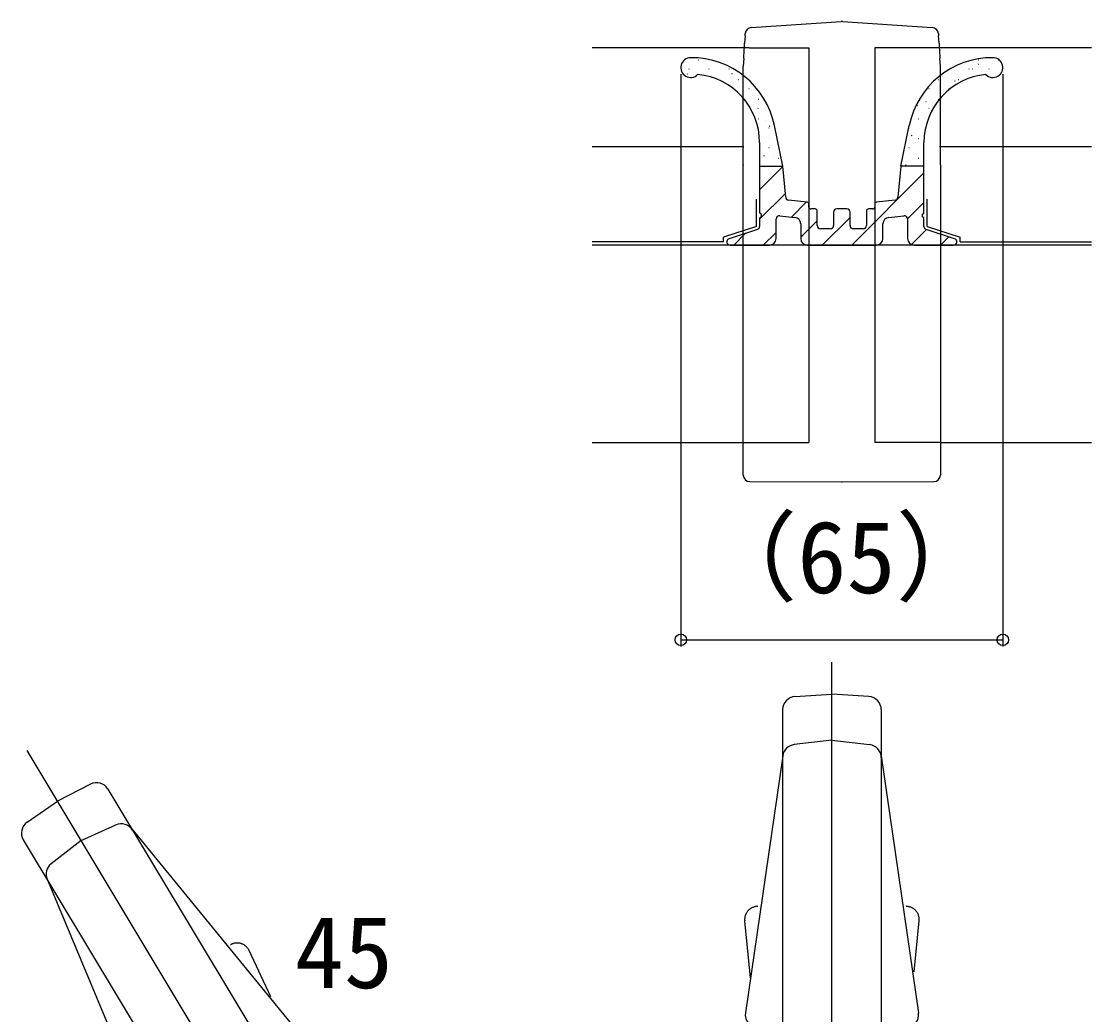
# Model space of a CAD drawing. Units: millimetres, scale not verified. Extents: x -875 to 875, y -1300 to 1293.
# Drawn here: x 19.2 to 182, y 477.7 to 628.7 of the extents above; entities that cross this region are included whole.
import ezdxf
from ezdxf.enums import TextEntityAlignment as Align

# ---------------------------------------------------------------- set-up
doc = ezdxf.new("R2010")
doc.units = ezdxf.units.MM
doc.header["$LTSCALE"] = 8
for name, color, linetype in [('0-4_YKK_12', 2, 'Continuous'), ('0-5_YKK_13', 4, 'Continuous'), ('0-6_YKK_D', 6, 'Continuous'), ('0-8_YSS_K', 3, 'Continuous')]:
    doc.layers.add(name, color=color, linetype=linetype)
doc.styles.add('ＭＳ ゴシック', font='')
doc.styles.get('ＭＳ ゴシック').set_extended_font_data('MS Gothic')

msp = doc.modelspace()

# ---------------------------------------------------------------- linework, layer by layer
at = {"layer": '0-4_YKK_12'}
for p, q in [((129.911, 624.655), (106, 624.655)), ((129.911, 624.655), (139, 624.655)), ((139, 624.655), (139, 564.655)), ((149, 624.655), (149, 564.655)), ((158.089, 624.655), (149, 624.655)), ((182, 624.655), (158.089, 624.655)), ((106, 609.655), (129.116, 609.655)), ((158.884, 609.655), (182, 609.655)), ((106, 564.655), (129, 564.655)), ((129, 564.655), (139, 564.655)), ((159, 564.655), (149, 564.655)), ((159, 564.655), (182, 564.655))]:
    msp.add_line(p, q, dxfattribs=at)
at = {"layer": '0-5_YKK_13'}
for p, q in [((130.234, 627.76), (143.9, 628.671)), ((144.1, 628.671), (157.766, 627.76)), ((129.282, 626.49), (129.212, 625.347)), ((158.788, 625.347), (158.718, 626.49)), ((122.168, 622.83), (122.218, 622.83)), ((129.07, 623.025), (129, 621.878)), ((159, 621.878), (158.93, 623.025)), ((164.728, 622.83), (164.778, 622.83)), ((164.811, 622.191), (164.821, 622.194)), ((167.768, 622.83), (167.818, 622.83)), ((120.491, 620.701), (120.501, 620.705)), ((120.743, 621.455), (120.793, 621.455)), ((123.611, 621.806), (123.621, 621.81)), ((123.783, 621.455), (123.833, 621.455)), ((126.823, 621.455), (126.873, 621.455)), ((127.292, 620.689), (127.375, 620.744)), ((129, 606.884), (129, 621.878)), ((159, 606.884), (159, 621.878)), ((161.691, 621.086), (161.7, 621.09)), ((163.303, 621.455), (163.353, 621.455)), ((163.867, 621.391), (163.95, 621.446)), ((166.343, 621.455), (166.393, 621.455)), ((125.208, 619.84), (125.258, 619.84)), ((127.001, 620.165), (127.01, 620.169)), ((128.248, 619.84), (128.298, 619.84)), ((158.648, 619.84), (158.698, 619.84)), ((158.948, 620.115), (158.957, 620.118)), ((161.178, 619.611), (161.261, 619.666)), ((161.688, 619.84), (161.738, 619.84)), ((129.863, 618.465), (129.913, 618.465)), ((130.767, 618.658), (130.776, 618.662)), ((157.223, 618.465), (157.273, 618.465)), ((160.263, 618.465), (160.313, 618.465)), ((131.21, 615.447), (131.293, 615.502)), ((131.288, 616.85), (131.338, 616.85)), ((131.366, 616.029), (131.375, 616.033)), ((132.903, 615.475), (132.904, 615.475)), ((155.49, 615.847), (155.574, 615.902)), ((156.804, 616.515), (156.813, 616.518)), ((157.223, 615.475), (157.273, 615.475)), ((158.648, 616.85), (158.698, 616.85)), ((131.288, 613.86), (131.338, 613.86)), ((155.608, 613.86), (155.658, 613.86)), ((132.342, 613.534), (132.351, 613.537)), ((132.903, 612.485), (132.953, 612.485)), ((133.015, 612.724), (133.098, 612.779)), ((135.011, 606.655), (133.74, 612.86)), ((152.989, 606.655), (154.26, 612.86)), ((154.183, 612.485), (154.233, 612.485)), ((154.66, 612.914), (154.669, 612.918)), ((132.988, 610.922), (132.997, 610.925)), ((154.606, 611.343), (154.689, 611.399)), ((155.608, 610.87), (155.658, 610.87)), ((132.903, 609.495), (132.953, 609.495)), ((154.183, 609.495), (154.233, 609.495)), ((155.258, 610.285), (155.268, 610.289)), ((132.13, 608.22), (132.214, 608.276)), ((133.586, 608.293), (133.596, 608.296)), ((134.328, 607.88), (134.378, 607.88)), ((155.608, 607.88), (155.658, 607.88)), ((156.234, 607.79), (156.244, 607.793)), ((129, 606.884), (129, 606.797)), ((129, 606.795), (129, 606.797)), ((129, 606.625), (129, 606.795)), ((129, 559.708), (129, 606.625)), ((131.5, 606.655), (135.011, 606.655)), ((131.5, 603.081), (135.016, 606.597)), ((135.461, 601.961), (135.011, 606.655)), ((152.989, 606.655), (152.539, 601.961)), ((152.985, 606.605), (153.034, 606.655)), ((156.5, 606.655), (152.989, 606.655)), ((153.114, 606.685), (153.124, 606.689)), ((153.722, 606.84), (153.805, 606.895)), ((159, 606.884), (159, 606.797)), ((159, 606.797), (159, 606.795)), ((159, 606.795), (159, 606.625)), ((159, 606.625), (159, 559.708)), ((145.524, 594.655), (156.5, 605.63)), ((131.5, 598.591), (135.409, 602.5)), ((131, 597.517), (131, 601.655)), ((138.734, 601.185), (135.902, 601.512)), ((136.335, 598.935), (138.6, 601.201)), ((139, 600.455), (139, 600.887)), ((149, 600.887), (149, 600.455)), ((152.098, 601.512), (149.266, 601.185)), ((154, 598.64), (156.5, 601.14)), ((157, 597.517), (157, 601.655)), ((139.95, 600.155), (139.3, 600.155)), ((140.25, 597.655), (140.25, 599.855)), ((142.75, 599.655), (142.75, 597.655)), ((144.75, 600.155), (143.25, 600.155)), ((145.25, 597.655), (145.25, 599.655)), ((147.75, 599.855), (147.75, 597.655)), ((148.7, 600.155), (148.05, 600.155)), ((131.5, 598.635), (131.5, 597.517)), ((134, 595.655), (134, 598.636)), ((134.555, 599.133), (136.86, 598.877)), ((137.75, 595.861), (140.25, 598.361)), ((137.75, 597.883), (137.75, 595.655)), ((141.034, 594.655), (145.25, 598.871)), ((150.25, 595.655), (150.25, 597.883)), ((151.14, 598.877), (153.445, 599.133)), ((154, 598.636), (154, 595.655)), ((156.5, 597.517), (156.5, 598.635)), ((131, 597.517), (126, 595.879)), ((131.156, 597.042), (126.844, 595.63)), ((127.564, 594.655), (129.364, 596.455)), ((132.054, 594.655), (134, 596.601)), ((142.25, 597.155), (140.75, 597.155)), ((147.25, 597.155), (145.75, 597.155)), ((154.592, 594.742), (156.88, 597.03)), ((161.156, 595.63), (156.844, 597.042)), ((157, 597.517), (162, 595.879)), ((158.995, 594.655), (160.262, 595.922)), ((126, 595.155), (106, 595.155)), ((126, 595.155), (126, 595.879)), ((127, 594.655), (133, 594.655)), ((138.75, 594.655), (149.25, 594.655)), ((155, 594.655), (161, 594.655)), ((162, 595.155), (162, 595.879)), ((162, 595.155), (182, 595.155)), ((129.996, 558.708), (143.963, 558.651)), ((143.952, 558.664), (144.048, 558.664)), ((144.037, 558.651), (158.004, 558.708)), ((136.867, 526.024), (142.5, 526.4)), ((148.133, 526.024), (142.5, 526.4)), ((142.5, 519.4), (136.764, 518.717)), ((142.5, 519.4), (148.236, 518.717)), ((92.151, 397.841), (20.045, 517.845)), ((135.021, 517.019), (129.333, 477.945)), ((149.979, 517.019), (155.667, 477.945)), ((29.703, 512.71), (24.681, 510.13)), ((20.046, 506.907), (24.681, 510.13)), ((28.286, 504.13), (33.555, 506.499)), ((35.923, 505.941), (60.923, 475.378)), ((28.286, 504.13), (23.721, 500.59)), ((23.102, 498.237), (38.351, 461.815)), ((130.11, 483.279), (129.226, 491.907)), ((154.982, 484.176), (155.775, 491.907)), ((57.127, 480.366), (53.825, 487.401))]:
    msp.add_line(p, q, dxfattribs=at)
for points in [[(129.07, 623.025), (129.098, 623.477), (129.125, 623.92), (129.151, 624.338), (129.174, 624.719), (129.194, 625.048), (129.21, 625.317), (129.212, 625.347)], [(129.282, 626.49), (129.297, 626.74), (129.302, 626.823)], [(158.698, 626.823), (158.703, 626.74), (158.718, 626.49)], [(158.788, 625.347), (158.79, 625.317), (158.806, 625.048), (158.826, 624.719), (158.849, 624.338), (158.875, 623.92), (158.902, 623.477), (158.93, 623.025)], [(131.5, 610.274), (131.5, 606.655), (131.5, 599.674)], [(156.5, 599.674), (156.5, 606.655), (156.5, 610.274)], [(142.5, 395.4), (142.5, 445.4), (142.5, 531.244)], [(135, 524.029), (135, 445.4), (135, 442.771)], [(150, 524.029), (150, 445.4), (150, 442.771)], [(32.331, 511.961), (71.73, 446.389), (74.182, 442.309)], [(19.473, 504.235), (54.231, 446.389), (61.324, 434.584)], [(131.215, 494.11), (131.106, 494.107), (130.997, 494.099), (130.891, 494.084), (130.786, 494.064), (130.684, 494.039), (130.583, 494.008), (130.485, 493.973), (130.389, 493.932), (130.296, 493.887), (130.206, 493.837), (130.119, 493.783), (130.034, 493.725), (129.953, 493.662), (129.875, 493.595), (129.801, 493.525), (129.731, 493.45), (129.664, 493.373), (129.601, 493.292), (129.543, 493.207), (129.489, 493.12), (129.439, 493.03), (129.394, 492.937), (129.353, 492.841), (129.318, 492.743), (129.287, 492.642), (129.262, 492.54), (129.242, 492.435), (129.227, 492.329), (129.219, 492.22), (129.216, 492.111), (129.216, 492.104), (129.216, 492.097), (129.216, 492.09), (129.216, 492.083), (129.216, 492.077), (129.216, 492.07), (129.216, 492.063), (129.216, 492.056), (129.217, 492.049)], [(153.927, 494.105), (153.921, 494.106), (153.914, 494.106), (153.907, 494.107), (153.9, 494.107), (153.894, 494.107), (153.887, 494.108), (153.88, 494.108), (153.873, 494.108), (153.866, 494.109), (153.86, 494.109), (153.853, 494.109), (153.846, 494.109), (153.839, 494.11), (153.832, 494.11), (153.826, 494.11), (153.819, 494.11), (153.812, 494.11), (153.805, 494.11), (153.798, 494.11), (153.792, 494.11), (153.785, 494.11)], [(155.775, 491.907), (155.783, 492.016), (155.785, 492.125), (155.782, 492.232), (155.772, 492.338), (155.758, 492.443), (155.737, 492.546), (155.712, 492.647), (155.682, 492.747), (155.646, 492.844), (155.606, 492.939), (155.561, 493.031), (155.511, 493.121), (155.457, 493.208), (155.398, 493.292), (155.336, 493.373), (155.269, 493.451), (155.198, 493.525), (155.124, 493.596), (155.046, 493.663), (154.965, 493.726), (154.88, 493.784), (154.792, 493.839), (154.701, 493.889), (154.607, 493.934), (154.51, 493.975), (154.411, 494.01), (154.309, 494.041), (154.204, 494.066), (154.098, 494.086), (153.989, 494.1), (153.982, 494.101), (153.975, 494.101), (153.968, 494.102), (153.961, 494.102), (153.955, 494.103), (153.948, 494.104), (153.941, 494.104), (153.934, 494.105), (153.927, 494.105)], [(129.217, 492.049), (129.217, 492.043), (129.217, 492.036), (129.217, 492.029), (129.218, 492.022), (129.218, 492.015), (129.218, 492.008), (129.219, 492.002), (129.219, 491.995), (129.219, 491.988), (129.22, 491.981), (129.22, 491.974), (129.221, 491.968), (129.221, 491.961), (129.222, 491.954), (129.222, 491.947), (129.223, 491.941), (129.223, 491.934), (129.224, 491.927), (129.225, 491.92), (129.225, 491.914), (129.226, 491.907)], [(53.825, 487.401), (53.775, 487.499), (53.721, 487.593), (53.663, 487.683), (53.601, 487.77), (53.534, 487.852), (53.464, 487.93), (53.39, 488.003), (53.312, 488.073), (53.232, 488.138), (53.148, 488.198), (53.062, 488.255), (52.973, 488.306), (52.882, 488.353), (52.788, 488.395), (52.693, 488.432), (52.596, 488.464), (52.497, 488.491), (52.397, 488.514), (52.296, 488.531), (52.194, 488.543), (52.091, 488.55), (51.987, 488.551), (51.884, 488.547), (51.78, 488.537), (51.676, 488.522), (51.572, 488.502), (51.469, 488.475), (51.366, 488.443), (51.265, 488.405), (51.164, 488.361), (51.158, 488.358), (51.152, 488.355), (51.146, 488.352), (51.14, 488.349), (51.134, 488.346), (51.127, 488.343), (51.121, 488.34), (51.115, 488.337), (51.109, 488.334)], [(51.109, 488.334), (51.103, 488.331), (51.097, 488.328), (51.091, 488.325), (51.085, 488.321), (51.079, 488.318), (51.073, 488.315), (51.067, 488.312), (51.061, 488.309), (51.055, 488.305), (51.049, 488.302), (51.043, 488.299), (51.037, 488.296), (51.031, 488.292), (51.025, 488.289), (51.019, 488.285), (51.014, 488.282), (51.008, 488.279), (51.002, 488.275), (50.996, 488.272), (50.99, 488.268), (50.984, 488.265)]]:
    msp.add_lwpolyline(points, dxfattribs=at)
for centre, radius, start, end in [((144, 627.174), 1.5, 86.18593, 93.81407), ((130.301, 626.762), 1, 93.81407, 176.5), ((157.699, 626.762), 1, 3.5, 86.18593), ((121, 621.655), 1.5, 90, 315.33998), ((121.11, 610.26), 12.895, 11.63289, 90.48953), ((166.89, 610.26), 12.895, 89.51047, 168.36711), ((167, 621.655), 1.5, 224.66002, 90), ((121.114, 610.258), 10.386, 0.08527, 84.73769), ((166.886, 610.258), 10.386, 95.26231, 179.91473), ((135.959, 602.008), 0.5, 185.48532, 263.42801), ((138.7, 600.887), 0.3, 0, 83.42801), ((149.3, 600.887), 0.3, 96.57199, 180), ((152.041, 602.008), 0.5, 276.57199, 354.51468), ((131.8, 599.674), 0.3, 180, 240), ((131.5, 599.155), 0.3, 300, 60), ((139.3, 600.455), 0.3, 180, 270), ((139.95, 599.855), 0.3, 0, 90), ((143.25, 599.655), 0.5, 90, 180), ((144.75, 599.655), 0.5, 0, 90), ((148.05, 599.855), 0.3, 90, 180), ((148.7, 600.455), 0.3, 270, 360), ((156.5, 599.155), 0.3, 120, 240), ((156.2, 599.674), 0.3, 300, 0), ((131.8, 598.635), 0.3, 120, 180), ((134.5, 598.636), 0.5, 83.65981, 180), ((136.75, 597.883), 1, 0, 83.65981), ((140.75, 597.655), 0.5, 180, 270), ((142.25, 597.655), 0.5, 270, 0), ((145.75, 597.655), 0.5, 180, 270), ((147.25, 597.655), 0.5, 270, 0), ((151.25, 597.883), 1, 96.34019, 180), ((153.5, 598.636), 0.5, 0, 96.34019), ((156.2, 598.635), 0.3, 0, 60), ((131, 597.517), 0.5, 288.13494, 0), ((157, 597.517), 0.5, 180, 251.86506), ((127, 595.155), 0.5, 108.13494, 270), ((133, 595.655), 1, 270, 0), ((138.75, 595.655), 1, 180, 270), ((149.25, 595.655), 1, 270, 0), ((155, 595.655), 1, 180, 270), ((161, 595.155), 0.5, 270, 71.86506), ((130, 559.708), 1, 180, 269.76681), ((158, 559.708), 1, 270.23319, 0), ((137, 524.029), 2, 93.81407, 180), ((148, 524.029), 2, 0, 86.18593), ((137, 516.731), 2, 96.79313, 171.71778), ((148, 516.731), 2, 0, 83.20687), ((30.616, 510.931), 2, 31, 117.18593), ((21.188, 505.265), 2, 124.81407, 211), ((34.375, 504.675), 2, 31, 114.20687), ((24.947, 499.01), 2, 127.79313, 202.71778), ((131.312, 477.657), 2, 171.71778, 270), ((153.688, 477.657), 2, 270, 8.28222)]:
    msp.add_arc(centre, radius, start, end, dxfattribs=at)
at = {"layer": '0-6_YKK_D'}
for p, q in [((119.5, 620.655), (119.5, 533.655)), ((168.5, 620.655), (168.5, 533.655)), ((119.5, 534.655), (168.5, 534.655))]:
    msp.add_line(p, q, dxfattribs=at)
for centre in [(119.5, 534.655), (168.5, 534.655)]:
    msp.add_circle(centre, 0.875, dxfattribs=at)
at = {"layer": '0-8_YSS_K'}
for p, q in [((182, 594.655), (106, 594.655)), ((139, 594.655), (149, 594.655))]:
    msp.add_line(p, q, dxfattribs=at)

# ---------------------------------------------------------------- texts
at = {"layer": '0-6_YKK_D', "style": 'ＭＳ ゴシック'}
for s, p in [('（65）', (122.224, 538.444)), ('45', (60.761, 478.389))]:
    msp.add_text(s, height=11, dxfattribs=at).set_placement(p, align=Align.BOTTOM_LEFT)

doc.saveas('drawing.dxf')
